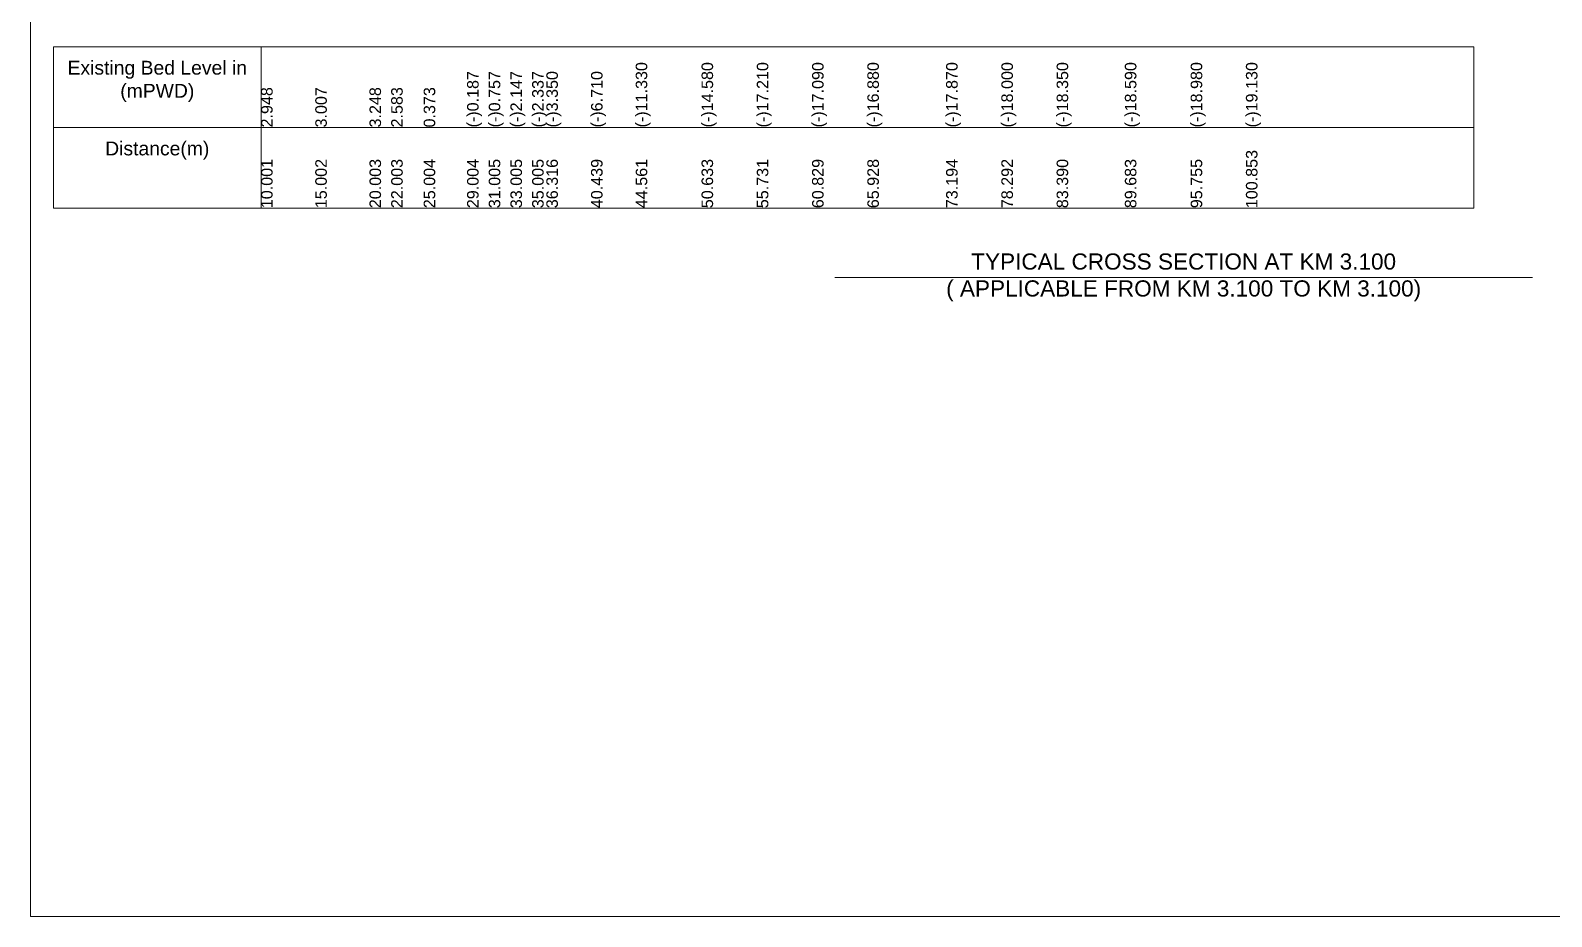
# Model space of a CAD drawing. Header units: inches. Extents: x 89000 to 845017, y -7071 to 0.
# Drawn here: x 610000 to 616595, y -7071 to -3229 of the extents above; entities that cross this region are included whole.
import ezdxf

# ---------------------------------------------------------------- set-up
doc = ezdxf.new("R2010")
doc.units = ezdxf.units.IN
doc.header["$LTSCALE"] = 7
doc.header["$MEASUREMENT"] = 0
for name, color, linetype, lineweight in [('Cross section Data Border', 7, 'Continuous', 9), ('Cross Section Labels', 7, 'Continuous', 9), ('Long Section Labels', 7, 'Continuous', 9)]:
    doc.layers.add(name, color=color, linetype=linetype, lineweight=lineweight)
doc.styles.get("Standard").update_dxf_attribs({"font": 'arial.ttf'})

msp = doc.modelspace()

# ---------------------------------------------------------------- linework, layer by layer
at = {"layer": 'Cross section Data Border'}
msp.add_lwpolyline([(610100, -3300), (616257.48065, -3300), (616257.48065, -4000), (610100, -4000)], close=True, dxfattribs=at)
for points in [[(611000, -3300), (611000, -4000)], [(610100, -3650), (616257.48065, -3650)]]:
    msp.add_lwpolyline(points, dxfattribs=at)
at = {"layer": 'Cross Section Labels'}
msp.add_lwpolyline([(610000, 0), (620000, 0), (620000, -7071), (610000, -7071)], close=True, dxfattribs=at)
msp.add_lwpolyline([(613488, -4300), (615000, -4300), (616512, -4300)], dxfattribs=at)

# ---------------------------------------------------------------- texts
at = {"layer": 'Cross section Data Border', "char_height": 60, "width": 800, "attachment_point": 5}
for s, insert in [('Existing Bed Level in (mPWD)', (610550, -3450)), ('Distance(m)', (610550, -3750))]:
    msp.add_mtext(s, dxfattribs=dict(at, insert=insert))
at = {"layer": 'Cross Section Labels', "insert": (615000, -4300), "char_height": 70, "attachment_point": 5}
msp.add_mtext('TYPICAL CROSS SECTION AT KM 3.100^J( APPLICABLE FROM KM 3.100 TO KM 3.100)', dxfattribs=at)
at = {"layer": 'Long Section Labels', "char_height": 50, "attachment_point": 1, "rotation": 90}
for s, insert in [('(-)0.187', (611893.1322, -3650)), ('(-)0.757', (611987.14831, -3650)), ('(-)2.147', (612081.16442, -3650)), ('(-)2.337', (612175.17458, -3650)), ('(-)3.350', (612236.79924, -3650)), ('(-)6.710', (612430.54214, -3650)), ('(-)11.330', (612624.29302, -3650)), ('(-)14.580', (612909.70413, -3650)), ('(-)17.210', (613149.30514, -3650)), ('(-)17.090', (613388.91501, -3650)), ('(-)16.880', (613628.5317, -3650)), ('(-)17.870', (613970.06649, -3650)), ('(-)18.000', (614209.65965, -3650)), ('(-)18.350', (614449.26023, -3650)), ('(-)18.590', (614745.02369, -3650)), ('(-)18.980', (615030.43167, -3650)), ('(-)19.130', (615270.02034, -3650)), ('2.948', (611000, -3650)), ('3.007', (611235.0373, -3650)), ('3.248', (611470.06864, -3650)), ('2.583', (611564.08475, -3650)), ('0.373', (611705.10594, -3650)), ('100.853', (615270.02034, -4000)), ('10.001', (611000, -4000)), ('15.002', (611235.0373, -4000)), ('20.003', (611470.06864, -4000)), ('22.003', (611564.08475, -4000)), ('25.004', (611705.10594, -4000)), ('29.004', (611893.1322, -4000)), ('31.005', (611987.14831, -4000)), ('33.005', (612081.16442, -4000)), ('35.005', (612175.17458, -4000)), ('36.316', (612236.79924, -4000)), ('40.439', (612430.54214, -4000)), ('44.561', (612624.29302, -4000)), ('50.633', (612909.70413, -4000)), ('55.731', (613149.30514, -4000)), ('60.829', (613388.91501, -4000)), ('65.928', (613628.5317, -4000)), ('73.194', (613970.06649, -4000)), ('78.292', (614209.65965, -4000)), ('83.390', (614449.26023, -4000)), ('89.683', (614745.02369, -4000)), ('95.755', (615030.43167, -4000))]:
    msp.add_mtext(s, dxfattribs=dict(at, insert=insert))

doc.saveas('drawing.dxf')
